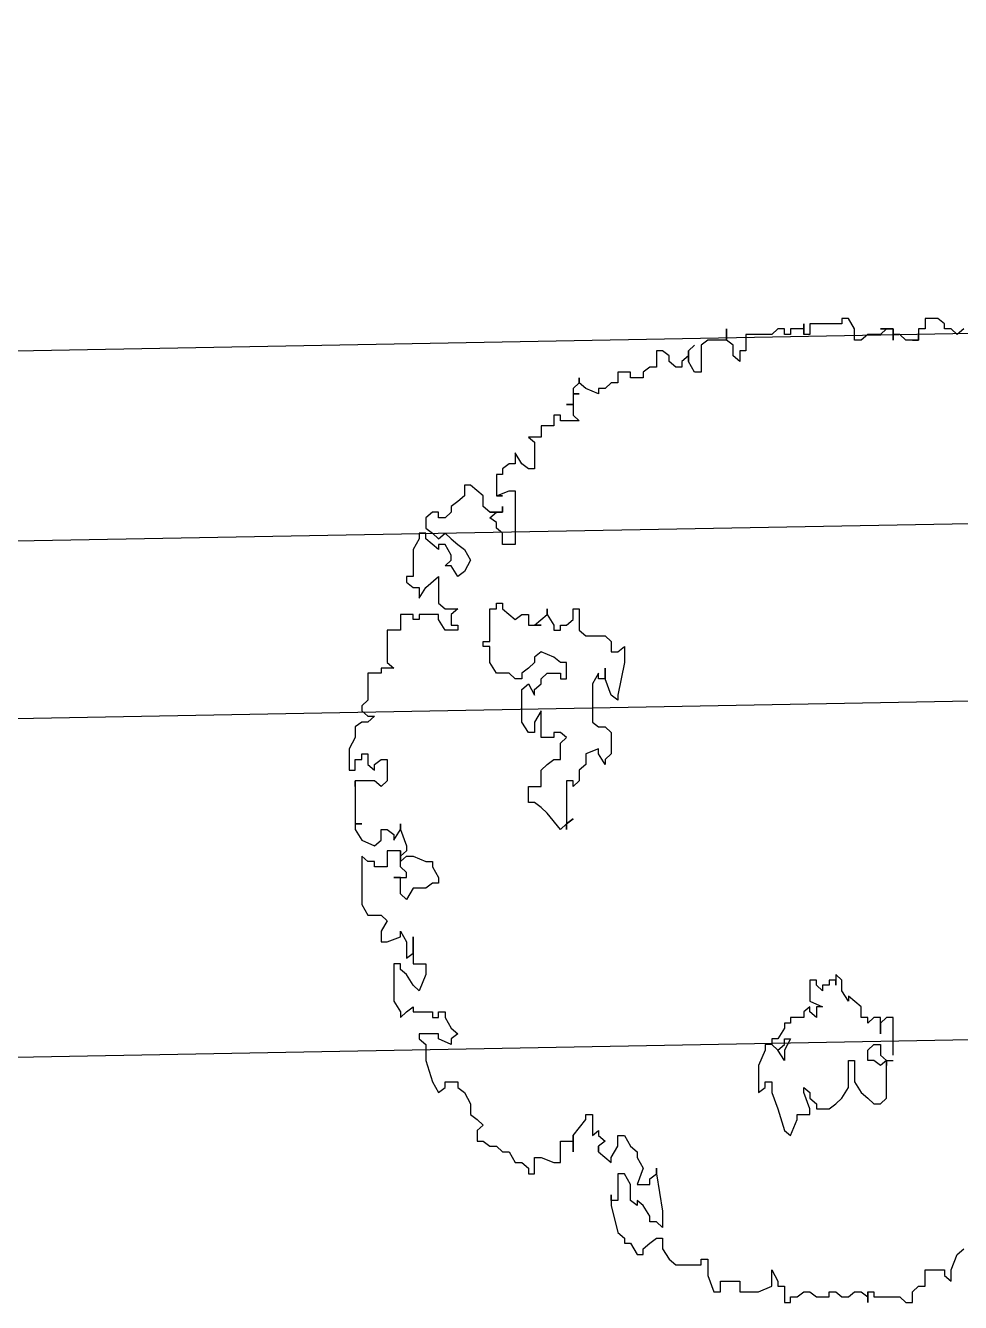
# Model space of a CAD drawing. Extents: x -30 to 1202, y 231 to 898.
# Drawn here: x 326.842 to 329.741, y 440.728 to 444.688 of the extents above; entities that cross this region are included whole.
import ezdxf

# ---------------------------------------------------------------- set-up
doc = ezdxf.new("R2010")
doc.units = 0
doc.header["$LTSCALE"] = 0.04
doc.layers.get('0').update_dxf_attribs({"linetype": 'CONTINUOUS'})
doc.layers.add('CONTORXXNP----00', color=255, linetype='CONTINUOUS')
doc.layers.add('PISO', color=1, linetype='CONTINUOUS')
doc.styles.get("Standard").update_dxf_attribs({"font": 'romans.shx'})

# ---------------------------------------------------------------- blocks, each defined once
blk = doc.blocks.new('ARB3')
at = {"color": 0}
for p, q in [((-0.487, 0.1145), (-0.4812, 0.1076)), ((-0.4812, 0.1076), (-0.487, 0.1015)), ((0.4696, 0.1076), (0.4638, 0.1145)), ((0.4857, 0.1015), (0.4696, 0.1076)), ((-0.487, 0.0945), (-0.4922, 0.0945)), ((-0.487, 0.1015), (-0.487, 0.0945)), ((0.4973, 0.1015), (0.4857, 0.1015)), ((0.4857, 0.0745), (0.4857, 0.0945)), ((0.4857, 0.0945), (0.4915, 0.0945)), ((0.4915, 0.0945), (0.4973, 0.1015)), ((-0.498, 0.0745), (-0.487, 0.0745)), ((-0.487, 0.0745), (-0.487, 0.0676)), ((-0.487, 0.0676), (-0.4754, 0.0676)), ((-0.4754, 0.0676), (-0.4812, 0.0676)), ((-0.4812, 0.0676), (-0.4754, 0.0676)), ((-0.4754, 0.0676), (-0.4754, 0.0615)), ((-0.4754, 0.0615), (-0.4754, 0.0676)), ((-0.4754, 0.0676), (-0.4754, 0.0546)), ((0.5025, 0.0745), (0.4857, 0.0745)), ((0.5025, 0.0676), (0.5025, 0.0745)), ((0.5083, 0.0615), (0.5025, 0.0676)), ((-0.4754, 0.0546), (-0.4812, 0.0484)), ((0.5193, 0.0615), (0.5083, 0.0615)), ((0.5135, 0.0484), (0.5193, 0.0546)), ((0.5193, 0.0546), (0.5193, 0.0615)), ((-0.4754, 0.0415), (-0.487, 0.0415)), ((-0.487, 0.0415), (-0.487, 0.0284)), ((-0.4812, 0.0484), (-0.4812, 0.0415)), ((-0.4812, 0.0415), (-0.4754, 0.0415)), ((0.2635, 0.0415), (0.2248, 0.0415)), ((0.2248, 0.0415), (0.2248, 0.0346)), ((0.2693, 0.0346), (0.2693, 0.0415)), ((0.5135, 0.0215), (0.5135, 0.0484)), ((-0.487, 0.0284), (-0.487, 0.0346)), ((-0.487, 0.0346), (-0.4812, 0.0284)), ((-0.4812, 0.0284), (-0.4812, 0.0153)), ((0.2248, 0.0346), (0.2306, 0.0284)), ((0.2416, 0.0284), (0.2248, 0.0284)), ((0.2248, 0.0284), (0.2248, 0.0215)), ((0.2306, 0.0284), (0.2416, 0.0284)), ((0.2525, 0.0215), (0.2525, 0.0284)), ((0.2525, 0.0284), (0.2635, 0.0284)), ((0.2635, 0.0284), (0.2693, 0.0346)), ((0.3081, 0.0346), (0.2693, 0.0346)), ((0.2693, 0.0346), (0.2745, 0.0284)), ((0.2693, 0.0346), (0.2745, 0.0346)), ((0.2745, 0.0346), (0.2693, 0.0346)), ((0.2745, 0.0284), (0.2693, 0.0215)), ((0.3139, 0.0284), (0.3081, 0.0346)), ((0.3139, 0.0215), (0.3139, 0.0284)), ((-0.4812, 0.0153), (-0.4754, 0.0084)), ((0.2248, 0.0215), (0.2306, 0.0153)), ((0.2306, 0.0153), (0.2248, 0.0153)), ((0.2248, 0.0153), (0.2248, 0.0084)), ((0.2584, 0.0153), (0.2525, 0.0215)), ((0.2693, 0.0153), (0.2584, 0.0153)), ((0.2693, 0.0215), (0.2693, 0.0153)), ((0.3023, 0.0084), (0.3081, 0.0153)), ((0.3081, 0.0153), (0.3139, 0.0215)), ((0.5083, 0.0153), (0.5083, 0.0215)), ((0.5083, 0.0215), (0.5135, 0.0215)), ((0.5083, 0.0084), (0.5135, 0.0153)), ((0.5193, 0.0153), (0.5083, 0.0153)), ((0.5135, 0.0153), (0.5193, 0.0153)), ((-0.487, 0.0015), (-0.498, -0.0047)), ((-0.4754, 0.0015), (-0.487, 0.0015)), ((-0.4754, 0.0084), (-0.4754, 0.0015)), ((0.2138, 0.0084), (0.2028, -0.0047)), ((0.2248, 0.0084), (0.2138, 0.0084)), ((0.2693, -0.0047), (0.2693, 0.0015)), ((0.2693, 0.0015), (0.2913, 0.0015)), ((0.2913, 0.0015), (0.3023, 0.0084)), ((0.5083, 0.0015), (0.5083, 0.0084)), ((0.5135, -0.0047), (0.5083, 0.0015)), ((0.186, -0.0116), (0.1802, -0.0177)), ((0.197, -0.0116), (0.186, -0.0116)), ((0.208, -0.0047), (0.197, -0.0116)), ((0.2028, -0.0047), (0.208, -0.0047)), ((0.2971, -0.0047), (0.2693, -0.0047)), ((0.3081, -0.0116), (0.2971, -0.0047)), ((0.3139, -0.0177), (0.3081, -0.0116)), ((0.5083, -0.0177), (0.5135, -0.0116)), ((0.5135, -0.0116), (0.5135, -0.0047)), ((0.1802, -0.0177), (0.1912, -0.0177)), ((0.1912, -0.0177), (0.186, -0.0177)), ((0.186, -0.0177), (0.186, -0.0247)), ((0.186, -0.0247), (0.1912, -0.0247)), ((0.1912, -0.0247), (0.1912, -0.0316)), ((0.3191, -0.0247), (0.3139, -0.0177)), ((0.3191, -0.0377), (0.3191, -0.0247)), ((0.5083, -0.0247), (0.5083, -0.0177)), ((0.5135, -0.0247), (0.5083, -0.0247)), ((0.5135, -0.0377), (0.5135, -0.0247)), ((0.1912, -0.0377), (0.186, -0.0377)), ((0.186, -0.0377), (0.186, -0.0446)), ((0.1912, -0.0316), (0.197, -0.0316)), ((0.197, -0.0316), (0.1912, -0.0377)), ((0.208, -0.0446), (0.2138, -0.0316)), ((0.2138, -0.0316), (0.2138, -0.0377)), ((0.2138, -0.0377), (0.2248, -0.0377)), ((0.2248, -0.0377), (0.219, -0.0446)), ((0.3081, -0.0446), (0.3139, -0.0377)), ((0.3139, -0.0377), (0.3191, -0.0377)), ((0.5083, -0.0446), (0.5135, -0.0377)), ((-0.4922, -0.0446), (-0.4812, -0.0446)), ((-0.4812, -0.0508), (-0.4922, -0.0508)), ((-0.4922, -0.0508), (-0.487, -0.0508)), ((-0.487, -0.0508), (-0.487, -0.0646)), ((-0.4812, -0.0446), (-0.4812, -0.0508)), ((0.186, -0.0446), (0.208, -0.0446)), ((0.219, -0.0446), (0.2138, -0.0446)), ((0.2138, -0.0446), (0.219, -0.0508)), ((0.219, -0.0508), (0.2248, -0.0508)), ((0.2248, -0.0508), (0.2248, -0.0646)), ((0.2971, -0.0508), (0.3023, -0.0446)), ((0.3023, -0.0508), (0.2971, -0.0508)), ((0.3191, -0.0446), (0.3023, -0.0508)), ((0.3023, -0.0446), (0.3081, -0.0446)), ((0.3249, -0.0446), (0.3191, -0.0446)), ((0.3249, -0.0577), (0.3249, -0.0446)), ((0.5083, -0.0508), (0.5083, -0.0446)), ((0.5135, -0.0577), (0.5083, -0.0508)), ((-0.487, -0.0646), (-0.4812, -0.0646)), ((-0.4812, -0.0646), (-0.4812, -0.0708)), ((0.2248, -0.0646), (0.2306, -0.0646)), ((0.2306, -0.0646), (0.2306, -0.0708)), ((0.2467, -0.0708), (0.2467, -0.0646)), ((0.2467, -0.0646), (0.2584, -0.0708)), ((0.3301, -0.0577), (0.3249, -0.0577)), ((0.3468, -0.0646), (0.3301, -0.0577)), ((0.3417, -0.0708), (0.3468, -0.0646)), ((0.5135, -0.0646), (0.5135, -0.0577)), ((0.5193, -0.0646), (0.5135, -0.0646)), ((0.5193, -0.0708), (0.5193, -0.0646)), ((-0.4812, -0.0708), (-0.487, -0.0708)), ((-0.487, -0.0708), (-0.487, -0.0777)), ((-0.487, -0.0777), (-0.4812, -0.0839)), ((0.2306, -0.0708), (0.2358, -0.0708)), ((0.2358, -0.0708), (0.2467, -0.0777)), ((0.2525, -0.0708), (0.2467, -0.0708)), ((0.2467, -0.0777), (0.2467, -0.0839)), ((0.2584, -0.0777), (0.2525, -0.0708)), ((0.2525, -0.0839), (0.2584, -0.0777)), ((0.2584, -0.0777), (0.2525, -0.0839)), ((0.2584, -0.0708), (0.2693, -0.0708)), ((0.2693, -0.0708), (0.2584, -0.0777)), ((0.3023, -0.0839), (0.3191, -0.0777)), ((0.3191, -0.0777), (0.3417, -0.0708)), ((0.4857, -0.0839), (0.4973, -0.0777)), ((0.4973, -0.0777), (0.5025, -0.0777)), ((0.5025, -0.0777), (0.5025, -0.0708)), ((0.5025, -0.0708), (0.5193, -0.0708)), ((-0.4812, -0.0839), (-0.4812, -0.1108)), ((0.2467, -0.0839), (0.2525, -0.0839)), ((0.2525, -0.0839), (0.2525, -0.0908)), ((0.2525, -0.0908), (0.2584, -0.0908)), ((0.2584, -0.0908), (0.2745, -0.0977)), ((0.2913, -0.0908), (0.2913, -0.0839)), ((0.2913, -0.0839), (0.3023, -0.0839)), ((0.2971, -0.0908), (0.2913, -0.0908)), ((0.3023, -0.0977), (0.2971, -0.0908)), ((0.5025, -0.0839), (0.4857, -0.0839)), ((0.5083, -0.0977), (0.5025, -0.0839)), ((0.2745, -0.0977), (0.3023, -0.0977)), ((0.5083, -0.1169), (0.5083, -0.0977)), ((-0.4812, -0.1108), (-0.4644, -0.1108)), ((-0.4644, -0.1108), (-0.4644, -0.1169)), ((-0.4644, -0.1169), (-0.4534, -0.1169)), ((-0.4534, -0.1169), (-0.4592, -0.1238)), ((0.4973, -0.1369), (0.4973, -0.1169)), ((0.4973, -0.1169), (0.5083, -0.1169)), ((-0.4754, -0.1308), (-0.487, -0.1308)), ((-0.487, -0.1308), (-0.4754, -0.1308)), ((-0.4702, -0.1238), (-0.4754, -0.1308)), ((-0.4754, -0.1308), (-0.4754, -0.15)), ((-0.4592, -0.1238), (-0.4702, -0.1238)), ((0.4915, -0.15), (0.5083, -0.1438)), ((0.5083, -0.1369), (0.4973, -0.1369)), ((0.5083, -0.1438), (0.5083, -0.1369)), ((-0.4754, -0.15), (-0.4702, -0.1569)), ((-0.4702, -0.1569), (-0.4424, -0.1569)), ((-0.4424, -0.1569), (-0.4424, -0.1638)), ((0.4747, -0.1569), (0.4747, -0.15)), ((0.4747, -0.15), (0.4915, -0.15)), ((0.4805, -0.1569), (0.4747, -0.1569)), ((0.4805, -0.1831), (0.4805, -0.1569)), ((-0.4644, -0.17), (-0.4702, -0.1638)), ((-0.4702, -0.1638), (-0.4644, -0.17)), ((-0.4534, -0.17), (-0.4644, -0.17)), ((-0.4644, -0.17), (-0.4592, -0.17)), ((-0.4592, -0.17), (-0.4534, -0.1769)), ((-0.4424, -0.1638), (-0.4534, -0.17)), ((-0.4534, -0.1769), (-0.4476, -0.1769)), ((-0.4476, -0.1831), (-0.4534, -0.19)), ((-0.4476, -0.1769), (-0.4476, -0.1831)), ((0.4747, -0.19), (0.4805, -0.1831)), ((-0.4592, -0.19), (-0.4644, -0.1969)), ((-0.4644, -0.1969), (-0.4644, -0.2031)), ((-0.4534, -0.19), (-0.4592, -0.19)), ((0.3862, -0.2031), (0.425, -0.1969)), ((0.425, -0.1969), (0.4418, -0.1969)), ((0.4418, -0.1969), (0.436, -0.2031)), ((0.4528, -0.2031), (0.4528, -0.1969)), ((0.4528, -0.1969), (0.4638, -0.1969)), ((0.4638, -0.1969), (0.4747, -0.19)), ((-0.4644, -0.2031), (-0.4476, -0.2031)), ((-0.4476, -0.2031), (-0.4476, -0.21)), ((-0.4476, -0.21), (-0.4424, -0.2169)), ((0.3862, -0.2031), (0.3804, -0.2031)), ((0.3804, -0.2031), (0.3862, -0.2031)), ((0.3914, -0.21), (0.3862, -0.2031)), ((0.3972, -0.21), (0.3914, -0.21)), ((0.3972, -0.223), (0.3972, -0.21)), ((0.4302, -0.21), (0.4192, -0.2169)), ((0.436, -0.21), (0.4302, -0.21)), ((0.436, -0.2031), (0.436, -0.21)), ((0.4579, -0.21), (0.4528, -0.2031)), ((0.4638, -0.2169), (0.4579, -0.21)), ((-0.4424, -0.2169), (-0.4366, -0.2169)), ((-0.4366, -0.2169), (-0.4366, -0.23)), ((0.3578, -0.23), (0.3636, -0.223)), ((0.3636, -0.223), (0.3695, -0.223)), ((0.3695, -0.223), (0.3804, -0.2169)), ((0.3804, -0.2169), (0.3972, -0.223)), ((0.4192, -0.2169), (0.414, -0.223)), ((0.414, -0.223), (0.4192, -0.223)), ((0.4192, -0.223), (0.414, -0.23)), ((0.4579, -0.23), (0.4696, -0.223)), ((0.4696, -0.2169), (0.4638, -0.2169)), ((0.4696, -0.223), (0.4696, -0.2169)), ((-0.4366, -0.23), (-0.4424, -0.23)), ((-0.4424, -0.23), (-0.4424, -0.243)), ((-0.1531, -0.243), (-0.1589, -0.2361)), ((-0.1589, -0.2361), (-0.1421, -0.2361)), ((-0.1421, -0.2361), (-0.1085, -0.243)), ((0.3468, -0.2361), (0.3578, -0.23)), ((0.3468, -0.243), (0.3468, -0.2361)), ((0.3972, -0.23), (0.3862, -0.2361)), ((0.3862, -0.2361), (0.3862, -0.243)), ((0.414, -0.23), (0.3972, -0.23)), ((0.447, -0.243), (0.4528, -0.2361)), ((0.4528, -0.2361), (0.4579, -0.2361)), ((0.4579, -0.2361), (0.4579, -0.23)), ((-0.4424, -0.243), (-0.4315, -0.243)), ((-0.4315, -0.243), (-0.4315, -0.25)), ((-0.4315, -0.25), (-0.4256, -0.2561)), ((-0.1699, -0.2561), (-0.1641, -0.25)), ((-0.1641, -0.25), (-0.1531, -0.25)), ((-0.1531, -0.25), (-0.1531, -0.243)), ((-0.1085, -0.25), (-0.1253, -0.2561)), ((-0.1085, -0.243), (-0.1033, -0.243)), ((-0.1033, -0.243), (-0.1085, -0.25)), ((-0.0756, -0.2561), (-0.0698, -0.25)), ((-0.0698, -0.25), (-0.0478, -0.25)), ((-0.0478, -0.25), (-0.042, -0.2561)), ((0.3578, -0.243), (0.3468, -0.243)), ((0.3695, -0.25), (0.3578, -0.243)), ((0.3636, -0.263), (0.3746, -0.25)), ((0.3746, -0.25), (0.3695, -0.25)), ((0.3862, -0.243), (0.414, -0.243)), ((0.414, -0.25), (0.4082, -0.25)), ((0.4082, -0.25), (0.4192, -0.25)), ((0.414, -0.243), (0.414, -0.25)), ((0.4192, -0.25), (0.447, -0.243)), ((-0.4256, -0.2561), (-0.4256, -0.263)), ((-0.4256, -0.263), (-0.4198, -0.263)), ((-0.4198, -0.263), (-0.4256, -0.2761)), ((-0.1699, -0.2761), (-0.1699, -0.2561)), ((-0.1253, -0.2561), (-0.1363, -0.2561)), ((-0.1363, -0.2561), (-0.1253, -0.2561)), ((-0.1253, -0.263), (-0.1311, -0.263)), ((-0.1311, -0.263), (-0.1201, -0.2692)), ((-0.1253, -0.2561), (-0.1253, -0.263)), ((-0.0807, -0.2692), (-0.0756, -0.263)), ((-0.0756, -0.263), (-0.0756, -0.2561)), ((-0.0478, -0.263), (-0.053, -0.263)), ((-0.053, -0.263), (-0.0478, -0.2761)), ((-0.0368, -0.2561), (-0.0478, -0.263)), ((-0.042, -0.2561), (-0.0368, -0.2561)), ((0.3468, -0.2692), (0.3417, -0.263)), ((0.3417, -0.263), (0.3468, -0.263)), ((0.3468, -0.263), (0.3527, -0.2561)), ((0.3527, -0.2561), (0.3578, -0.263)), ((0.3578, -0.263), (0.3636, -0.263)), ((0.3636, -0.263), (0.3578, -0.263)), ((0.3578, -0.263), (0.3636, -0.263)), ((-0.4256, -0.2761), (-0.4315, -0.283)), ((-0.1757, -0.283), (-0.1699, -0.2761)), ((-0.1201, -0.2692), (-0.0807, -0.2692)), ((-0.0478, -0.2761), (-0.0368, -0.2761)), ((-0.0368, -0.2761), (-0.031, -0.283)), ((0.3249, -0.2761), (0.3249, -0.2692)), ((0.3249, -0.2692), (0.3468, -0.2692)), ((0.3301, -0.2761), (0.3249, -0.2761)), ((0.3468, -0.2892), (0.3301, -0.2761)), ((-0.4315, -0.283), (-0.4366, -0.283)), ((-0.4366, -0.283), (-0.4315, -0.283)), ((-0.4315, -0.283), (-0.4256, -0.2892)), ((-0.4256, -0.2892), (-0.4198, -0.2892)), ((-0.4198, -0.2892), (-0.4198, -0.283)), ((-0.4198, -0.283), (-0.4198, -0.2892)), ((-0.4198, -0.2892), (-0.4089, -0.2892)), ((-0.4089, -0.2892), (-0.4089, -0.2961)), ((-0.4089, -0.2961), (-0.4089, -0.2892)), ((-0.4089, -0.2892), (-0.3979, -0.2892)), ((-0.3979, -0.2892), (-0.3921, -0.283)), ((-0.3921, -0.283), (-0.3921, -0.3022)), ((-0.1976, -0.2892), (-0.1976, -0.283)), ((-0.1976, -0.283), (-0.1757, -0.283)), ((-0.1867, -0.2892), (-0.1976, -0.2892)), ((-0.1809, -0.2961), (-0.1867, -0.2892)), ((-0.031, -0.283), (-0.02, -0.283)), ((-0.02, -0.283), (-0.0142, -0.2892)), ((-0.0142, -0.2892), (-0.02, -0.2892)), ((-0.02, -0.2892), (-0.02, -0.2961)), ((0.0245, -0.2961), (0.0194, -0.2892)), ((0.0194, -0.2892), (0.0245, -0.2961)), ((0.3636, -0.2892), (0.3468, -0.2892)), ((0.3527, -0.3022), (0.3527, -0.2892)), ((0.3527, -0.2892), (0.3636, -0.2892)), ((-0.3921, -0.3022), (-0.3979, -0.3022)), ((-0.3979, -0.3022), (-0.3979, -0.3092)), ((-0.1809, -0.3022), (-0.1809, -0.2961)), ((-0.1757, -0.3022), (-0.1809, -0.3022)), ((-0.1757, -0.3092), (-0.1757, -0.3022)), ((-0.1421, -0.3022), (-0.1479, -0.3092)), ((-0.1253, -0.2961), (-0.1421, -0.2961)), ((-0.1421, -0.2961), (-0.1421, -0.3022)), ((-0.1311, -0.3161), (-0.1311, -0.3022)), ((-0.1311, -0.3022), (-0.1253, -0.3022)), ((-0.1253, -0.3022), (-0.1253, -0.2961)), ((-0.0646, -0.2961), (-0.0698, -0.3022)), ((-0.0698, -0.3022), (-0.0698, -0.3092)), ((-0.0588, -0.3022), (-0.0646, -0.2961)), ((-0.042, -0.3022), (-0.0588, -0.3022)), ((-0.042, -0.3092), (-0.042, -0.3022)), ((-0.02, -0.2961), (0.0304, -0.2961)), ((0.0304, -0.3022), (0.0136, -0.3161)), ((0.0304, -0.2961), (0.0245, -0.2961)), ((0.0245, -0.2961), (0.0304, -0.3022)), ((0.3746, -0.3022), (0.3527, -0.3022)), ((0.3746, -0.3092), (0.3746, -0.3022)), ((-0.3979, -0.3092), (-0.3869, -0.3092)), ((-0.3869, -0.3092), (-0.3869, -0.3222)), ((-0.1918, -0.3161), (-0.1976, -0.3161)), ((-0.1976, -0.3161), (-0.1918, -0.3161)), ((-0.1918, -0.3161), (-0.1809, -0.3092)), ((-0.1809, -0.3292), (-0.1918, -0.3161)), ((-0.1809, -0.3092), (-0.1757, -0.3092)), ((-0.1479, -0.3092), (-0.1531, -0.3222)), ((-0.1253, -0.3222), (-0.1311, -0.3161)), ((-0.0698, -0.3092), (-0.0646, -0.3092)), ((-0.0646, -0.3092), (-0.0646, -0.3222)), ((-0.0368, -0.3161), (-0.042, -0.3092)), ((-0.031, -0.3222), (-0.0368, -0.3161)), ((0.0136, -0.3161), (0.0078, -0.3222)), ((0.3695, -0.3222), (0.3746, -0.3092)), ((-0.3869, -0.3222), (-0.3753, -0.3222)), ((-0.3753, -0.3222), (-0.3753, -0.3353)), ((-0.3753, -0.3353), (-0.3701, -0.3292)), ((-0.3701, -0.3292), (-0.3423, -0.3292)), ((-0.3423, -0.3292), (-0.3423, -0.3353)), ((-0.1809, -0.3353), (-0.1809, -0.3222)), ((-0.1809, -0.3222), (-0.1809, -0.3292)), ((-0.1809, -0.3292), (-0.1809, -0.3222)), ((-0.1809, -0.3222), (-0.1809, -0.3292)), ((-0.1531, -0.3222), (-0.1479, -0.3292)), ((-0.1479, -0.3292), (-0.1421, -0.3292)), ((-0.1421, -0.3292), (-0.1363, -0.3353)), ((-0.1201, -0.3222), (-0.1253, -0.3222)), ((-0.1143, -0.3292), (-0.1201, -0.3222)), ((-0.1201, -0.3353), (-0.1085, -0.3292)), ((-0.1085, -0.3292), (-0.1143, -0.3292)), ((-0.0646, -0.3222), (-0.0924, -0.3222)), ((-0.0924, -0.3222), (-0.0807, -0.3292)), ((-0.0807, -0.3292), (-0.0698, -0.3292)), ((-0.0698, -0.3292), (-0.0698, -0.3353)), ((-0.0142, -0.3222), (-0.031, -0.3222)), ((-0.0142, -0.3353), (-0.0142, -0.3222)), ((0.0078, -0.3222), (0.0026, -0.3292)), ((0.0026, -0.3292), (0.0026, -0.3353)), ((0.3695, -0.3292), (0.3695, -0.3222)), ((0.3862, -0.3292), (0.3695, -0.3292)), ((0.3862, -0.3353), (0.3862, -0.3292)), ((-0.3475, -0.3422), (-0.3591, -0.3492)), ((-0.3423, -0.3353), (-0.3475, -0.3422)), ((-0.1918, -0.3422), (-0.1918, -0.3353)), ((-0.1918, -0.3353), (-0.1809, -0.3353)), ((-0.1867, -0.3492), (-0.1918, -0.3422)), ((-0.1363, -0.3353), (-0.1311, -0.3422)), ((-0.1311, -0.3422), (-0.1253, -0.3422)), ((-0.1253, -0.3422), (-0.1253, -0.3492)), ((-0.1143, -0.3422), (-0.1201, -0.3353)), ((-0.0807, -0.3422), (-0.1143, -0.3422)), ((-0.0698, -0.3353), (-0.0807, -0.3422)), ((0.0026, -0.3353), (-0.0142, -0.3353)), ((0.3746, -0.3422), (0.3804, -0.3353)), ((0.3746, -0.3492), (0.3746, -0.3422)), ((0.3804, -0.3353), (0.3862, -0.3353)), ((-0.3591, -0.3492), (-0.3475, -0.3492)), ((-0.3475, -0.3492), (-0.3475, -0.3553)), ((-0.3475, -0.3553), (-0.3423, -0.3622)), ((-0.3197, -0.3553), (-0.3197, -0.3492)), ((-0.3197, -0.3492), (-0.2642, -0.3492)), ((-0.3146, -0.3684), (-0.3197, -0.3553)), ((-0.2642, -0.3492), (-0.2642, -0.3622)), ((-0.1976, -0.3622), (-0.1867, -0.3492)), ((-0.1253, -0.3492), (-0.1311, -0.3553)), ((-0.1311, -0.3553), (-0.1311, -0.3684)), ((0.3636, -0.3553), (0.3746, -0.3492)), ((0.3636, -0.3622), (0.3636, -0.3553)), ((-0.3423, -0.3622), (-0.3365, -0.3622)), ((-0.3365, -0.3622), (-0.3365, -0.3684)), ((-0.3365, -0.3684), (-0.3146, -0.3684)), ((-0.3146, -0.3684), (-0.3146, -0.3622)), ((-0.3146, -0.3622), (-0.3146, -0.3684)), ((-0.2978, -0.3622), (-0.3036, -0.3622)), ((-0.3036, -0.3622), (-0.2978, -0.3622)), ((-0.2978, -0.3684), (-0.2978, -0.3622)), ((-0.2978, -0.3622), (-0.2978, -0.3753)), ((-0.2919, -0.3753), (-0.2978, -0.3684)), ((-0.2868, -0.3684), (-0.2919, -0.3753)), ((-0.281, -0.3684), (-0.2868, -0.3684)), ((-0.2758, -0.3622), (-0.281, -0.3684)), ((-0.2642, -0.3622), (-0.2758, -0.3622)), ((-0.2035, -0.3684), (-0.2035, -0.3622)), ((-0.2035, -0.3622), (-0.1976, -0.3622)), ((-0.1976, -0.3684), (-0.2035, -0.3684)), ((-0.1976, -0.3753), (-0.1976, -0.3684)), ((-0.1311, -0.3684), (-0.1421, -0.3753)), ((0.3578, -0.3684), (0.3636, -0.3622)), ((0.3578, -0.3753), (0.3578, -0.3684)), ((-0.3146, -0.3822), (-0.3255, -0.3953)), ((-0.3036, -0.3822), (-0.3146, -0.3822)), ((-0.2978, -0.3753), (-0.3036, -0.3822)), ((-0.1641, -0.3753), (-0.1976, -0.3753)), ((-0.1641, -0.3822), (-0.1641, -0.3753)), ((-0.1589, -0.3822), (-0.1641, -0.3822)), ((-0.1421, -0.3753), (-0.1589, -0.3753)), ((-0.1589, -0.3753), (-0.1589, -0.3822)), ((0.3301, -0.3884), (0.3359, -0.3822)), ((0.3359, -0.3822), (0.3417, -0.3884)), ((0.3527, -0.3822), (0.3578, -0.3753)), ((0.3527, -0.3884), (0.3527, -0.3822)), ((-0.3255, -0.3953), (-0.3255, -0.4014)), ((-0.259, -0.4014), (-0.248, -0.3953)), ((-0.248, -0.3953), (-0.2364, -0.4014)), ((0.3023, -0.4014), (0.3139, -0.3953)), ((0.3139, -0.3953), (0.3249, -0.3953)), ((0.3249, -0.3953), (0.3301, -0.3884)), ((0.3417, -0.3884), (0.3527, -0.3884)), ((-0.3255, -0.4014), (-0.3146, -0.4014)), ((-0.3146, -0.4014), (-0.3087, -0.4084)), ((-0.3087, -0.4084), (-0.3036, -0.4153)), ((-0.27, -0.4153), (-0.2642, -0.4084)), ((-0.2642, -0.4084), (-0.259, -0.4014)), ((-0.2312, -0.4084), (-0.2422, -0.4153)), ((-0.2364, -0.4014), (-0.2312, -0.4084)), ((-0.1976, -0.4214), (-0.1976, -0.4084)), ((-0.1976, -0.4084), (-0.1918, -0.4153)), ((-0.1809, -0.4153), (-0.1809, -0.4084)), ((-0.1809, -0.4084), (-0.1757, -0.4084)), ((-0.1757, -0.4084), (-0.1757, -0.4214)), ((0.2358, -0.4153), (0.2416, -0.4084)), ((0.2416, -0.4084), (0.2467, -0.4153)), ((0.2913, -0.4214), (0.2913, -0.4084)), ((0.2913, -0.4084), (0.2971, -0.4084)), ((0.2971, -0.4084), (0.3023, -0.4014)), ((-0.3036, -0.4153), (-0.2978, -0.4153)), ((-0.2978, -0.4153), (-0.2919, -0.4214)), ((-0.2919, -0.4214), (-0.2919, -0.4284)), ((-0.2758, -0.4214), (-0.27, -0.4153)), ((-0.27, -0.4284), (-0.2758, -0.4214)), ((-0.2532, -0.4153), (-0.2642, -0.4214)), ((-0.2642, -0.4214), (-0.2642, -0.4284)), ((-0.248, -0.4153), (-0.2532, -0.4153)), ((-0.2422, -0.4214), (-0.248, -0.4153)), ((-0.2422, -0.4153), (-0.2422, -0.4214)), ((-0.2035, -0.4284), (-0.1976, -0.4214)), ((-0.1918, -0.4153), (-0.1809, -0.4153)), ((-0.1757, -0.4214), (-0.1867, -0.4284)), ((0.219, -0.4284), (0.219, -0.4214)), ((0.219, -0.4214), (0.2248, -0.4214)), ((0.2248, -0.4214), (0.2358, -0.4153)), ((0.2467, -0.4153), (0.2525, -0.4153)), ((0.2525, -0.4153), (0.2467, -0.4284)), ((0.2971, -0.4214), (0.2913, -0.4214)), ((0.3023, -0.4284), (0.2971, -0.4214)), ((-0.2919, -0.4284), (-0.2978, -0.4284)), ((-0.2978, -0.4284), (-0.2978, -0.4345)), ((-0.2978, -0.4345), (-0.2919, -0.4414)), ((-0.281, -0.4414), (-0.2758, -0.4345)), ((-0.2758, -0.4345), (-0.27, -0.4284)), ((-0.259, -0.4284), (-0.27, -0.4414)), ((-0.2642, -0.4284), (-0.259, -0.4284)), ((-0.2196, -0.4414), (-0.2312, -0.4284)), ((-0.2312, -0.4284), (-0.2035, -0.4284)), ((-0.1867, -0.4284), (-0.1918, -0.4284)), ((-0.1918, -0.4284), (-0.1918, -0.4484)), ((0.0633, -0.4414), (0.0633, -0.4345)), ((0.0633, -0.4345), (0.0691, -0.4345)), ((0.0691, -0.4345), (0.0801, -0.4284)), ((0.0801, -0.4284), (0.0859, -0.4284)), ((0.0859, -0.4284), (0.0859, -0.4345)), ((0.0859, -0.4345), (0.0911, -0.4414)), ((0.2248, -0.4284), (0.219, -0.4284)), ((0.219, -0.4545), (0.219, -0.4345)), ((0.219, -0.4345), (0.2248, -0.4345)), ((0.2248, -0.4345), (0.2248, -0.4284)), ((0.2467, -0.4284), (0.2416, -0.4284)), ((0.2416, -0.4284), (0.2416, -0.4484)), ((0.2693, -0.4414), (0.2913, -0.4345)), ((0.2913, -0.4345), (0.3023, -0.4284)), ((-0.2919, -0.4414), (-0.281, -0.4414)), ((-0.27, -0.4414), (-0.2758, -0.4414)), ((-0.2758, -0.4414), (-0.2758, -0.4484)), ((-0.2758, -0.4484), (-0.27, -0.4484)), ((-0.27, -0.4484), (-0.259, -0.4545)), ((-0.2086, -0.4484), (-0.2196, -0.4414)), ((-0.2196, -0.4545), (-0.2196, -0.4484)), ((-0.2196, -0.4484), (-0.2086, -0.4484)), ((-0.1918, -0.4484), (-0.1867, -0.4484)), ((-0.1867, -0.4484), (-0.1867, -0.4545)), ((0.0581, -0.4545), (0.0633, -0.4414)), ((0.0911, -0.4414), (0.0911, -0.4545)), ((0.1692, -0.4545), (0.1692, -0.4414)), ((0.1692, -0.4414), (0.1802, -0.4414)), ((0.1802, -0.4414), (0.197, -0.4484)), ((0.197, -0.4484), (0.1912, -0.4545)), ((0.2416, -0.4484), (0.2467, -0.4484)), ((0.2467, -0.4484), (0.2525, -0.4414)), ((0.2525, -0.4414), (0.2693, -0.4414)), ((-0.259, -0.4545), (-0.2312, -0.4545)), ((-0.2312, -0.4545), (-0.2312, -0.4614)), ((-0.2312, -0.4614), (-0.2254, -0.4614)), ((-0.2254, -0.4614), (-0.2196, -0.4545)), ((-0.1867, -0.4545), (-0.1918, -0.4545)), ((-0.1918, -0.4545), (-0.1918, -0.4676)), ((0.0304, -0.4676), (0.0472, -0.4614)), ((0.0472, -0.4614), (0.0523, -0.4614)), ((0.0523, -0.4614), (0.0581, -0.4676)), ((0.0581, -0.4614), (0.0581, -0.4545)), ((0.0633, -0.4676), (0.0581, -0.4614)), ((0.0749, -0.4614), (0.0691, -0.4676)), ((0.0801, -0.4614), (0.0749, -0.4614)), ((0.0801, -0.4745), (0.0801, -0.4614)), ((0.0911, -0.4545), (0.1027, -0.4614)), ((0.1027, -0.4614), (0.0969, -0.4676)), ((0.1356, -0.4676), (0.1466, -0.4614)), ((0.1582, -0.4545), (0.1415, -0.4545)), ((0.1415, -0.4545), (0.1692, -0.4545)), ((0.1466, -0.4614), (0.1634, -0.4614)), ((0.1634, -0.4614), (0.1582, -0.4545)), ((0.1802, -0.4614), (0.175, -0.4676)), ((0.1912, -0.4545), (0.1802, -0.4614)), ((0.219, -0.4614), (0.2138, -0.4545)), ((0.2138, -0.4545), (0.219, -0.4545)), ((0.2248, -0.4676), (0.219, -0.4614)), ((-0.1918, -0.4676), (-0.1757, -0.4676)), ((-0.1757, -0.4676), (-0.1757, -0.4814)), ((-0.1421, -0.4814), (-0.1363, -0.4745)), ((-0.1363, -0.4745), (-0.1363, -0.4876)), ((0.0304, -0.4676), (0.0245, -0.4676)), ((0.0245, -0.4676), (0.0304, -0.4676)), ((0.0413, -0.4745), (0.0304, -0.4676)), ((0.0304, -0.4814), (0.0355, -0.4745)), ((0.0355, -0.4745), (0.0413, -0.4745)), ((0.0691, -0.4676), (0.0523, -0.4676)), ((0.0523, -0.4676), (0.0523, -0.4814)), ((0.0581, -0.4676), (0.0633, -0.4676)), ((0.0969, -0.4676), (0.0801, -0.4676)), ((0.0801, -0.4676), (0.0801, -0.4745)), ((0.1415, -0.4676), (0.1356, -0.4676)), ((0.1466, -0.4814), (0.1415, -0.4676)), ((0.175, -0.4676), (0.1692, -0.4676)), ((0.1692, -0.4676), (0.1692, -0.4745)), ((0.1692, -0.4745), (0.208, -0.4745)), ((0.208, -0.4745), (0.219, -0.4676)), ((0.219, -0.4676), (0.2248, -0.4676)), ((-0.1757, -0.4814), (-0.1421, -0.4814)), ((-0.1363, -0.4876), (-0.1311, -0.4876)), ((-0.1311, -0.4876), (-0.1311, -0.5014)), ((-0.042, -0.4876), (-0.042, -0.4814)), ((-0.042, -0.4814), (-0.02, -0.4814)), ((-0.0368, -0.4945), (-0.042, -0.4876)), ((-0.02, -0.4814), (-0.0142, -0.4876)), ((-0.0142, -0.4876), (-0.02, -0.4945)), ((0.0304, -0.4876), (0.0304, -0.4814)), ((0.0413, -0.4876), (0.0304, -0.4876)), ((0.0472, -0.4945), (0.0413, -0.4876)), ((0.0523, -0.4814), (0.0691, -0.4814)), ((0.0691, -0.4814), (0.0691, -0.4945)), ((0.1188, -0.4876), (0.1247, -0.4814)), ((0.1188, -0.5014), (0.1188, -0.4876)), ((0.1247, -0.4814), (0.1356, -0.4876)), ((0.1356, -0.4876), (0.1466, -0.4876)), ((0.1466, -0.4876), (0.1466, -0.4814)), ((-0.1311, -0.5014), (-0.1033, -0.5014)), ((-0.1033, -0.5014), (-0.0975, -0.5076)), ((-0.0924, -0.5076), (-0.0866, -0.5014)), ((-0.0866, -0.5014), (-0.0866, -0.4945)), ((-0.0866, -0.4945), (-0.0807, -0.5014)), ((-0.0807, -0.5014), (-0.0807, -0.5076)), ((-0.0478, -0.5076), (-0.0478, -0.5014)), ((-0.0478, -0.5014), (-0.0368, -0.5014)), ((-0.0368, -0.5014), (-0.031, -0.4945)), ((-0.031, -0.4945), (-0.0368, -0.4945)), ((-0.02, -0.4945), (-0.02, -0.5145)), ((0.0413, -0.5076), (0.0472, -0.4945)), ((0.0633, -0.5014), (0.0581, -0.5076)), ((0.0691, -0.4945), (0.0633, -0.4945)), ((0.0633, -0.4945), (0.0633, -0.5014)), ((0.1079, -0.5076), (0.1188, -0.5014)), ((-0.0975, -0.5076), (-0.0924, -0.5076)), ((-0.0807, -0.5076), (-0.0756, -0.5145)), ((-0.0756, -0.5145), (-0.0646, -0.5145)), ((-0.0646, -0.5145), (-0.053, -0.5206)), ((-0.042, -0.5076), (-0.0478, -0.5076)), ((-0.042, -0.5145), (-0.042, -0.5076)), ((-0.031, -0.5145), (-0.042, -0.5145)), ((-0.031, -0.5206), (-0.031, -0.5145)), ((-0.02, -0.5145), (-0.0142, -0.5145)), ((-0.0142, -0.5145), (-0.02, -0.5145)), ((-0.02, -0.5145), (0.0245, -0.5145)), ((0.0245, -0.5145), (0.0245, -0.5076)), ((0.0245, -0.5076), (0.0245, -0.5145)), ((0.0245, -0.5145), (0.0304, -0.5145)), ((0.0304, -0.5145), (0.0413, -0.5076)), ((0.0581, -0.5076), (0.1079, -0.5076)), ((-0.053, -0.5206), (-0.031, -0.5206))]:
    blk.add_line(p, q, dxfattribs=at)
for p, q in [((-0.4922, 0.0945), (-0.498, 0.0876)), ((-0.498, 0.0876), (-0.498, 0.0745)), ((-0.498, -0.0047), (-0.498, -0.0116)), ((-0.498, -0.0116), (-0.4922, -0.0116)), ((-0.4922, -0.0116), (-0.4922, -0.0446))]:
    blk.add_line(p, q)
at = {"layer": 'CONTORXXNP----00'}
for p, q in [((-0.487, 0.1145), (-0.4812, 0.1076)), ((-0.4812, 0.1076), (-0.487, 0.1015)), ((0.4696, 0.1076), (0.4638, 0.1145)), ((0.4857, 0.1015), (0.4696, 0.1076)), ((-0.4922, 0.0945), (-0.498, 0.0876)), ((-0.487, 0.0945), (-0.4922, 0.0945)), ((-0.487, 0.1015), (-0.487, 0.0945)), ((0.4973, 0.1015), (0.4857, 0.1015)), ((0.4857, 0.0945), (0.4915, 0.0945)), ((0.4857, 0.0745), (0.4857, 0.0945)), ((0.4915, 0.0945), (0.4973, 0.1015)), ((-0.498, 0.0876), (-0.498, 0.0745)), ((-0.498, 0.0745), (-0.487, 0.0745)), ((-0.487, 0.0745), (-0.487, 0.0676)), ((-0.487, 0.0676), (-0.4754, 0.0676)), ((-0.4812, 0.0676), (-0.4754, 0.0676)), ((-0.4754, 0.0676), (-0.4812, 0.0676)), ((-0.4754, 0.0676), (-0.4754, 0.0546)), ((-0.4754, 0.0615), (-0.4754, 0.0676)), ((-0.4754, 0.0676), (-0.4754, 0.0615)), ((0.5025, 0.0745), (0.4857, 0.0745)), ((0.5025, 0.0676), (0.5025, 0.0745)), ((0.5083, 0.0615), (0.5025, 0.0676)), ((-0.4754, 0.0546), (-0.4812, 0.0484)), ((0.5193, 0.0615), (0.5083, 0.0615)), ((0.5135, 0.0484), (0.5193, 0.0546)), ((0.5193, 0.0546), (0.5193, 0.0615)), ((-0.487, 0.0415), (-0.4812, 0.0415)), ((-0.487, 0.0346), (-0.487, 0.0415)), ((-0.4812, 0.0484), (-0.4812, 0.0415)), ((0.5135, 0.0215), (0.5135, 0.0484)), ((-0.487, 0.0346), (-0.4812, 0.0284)), ((-0.4812, 0.0284), (-0.4812, 0.0153)), ((-0.4812, 0.0153), (-0.4754, 0.0084)), ((0.5083, 0.0215), (0.5135, 0.0215)), ((0.5083, 0.0153), (0.5083, 0.0215)), ((0.5083, 0.0153), (0.5135, 0.0153)), ((0.5083, 0.0084), (0.5135, 0.0153)), ((-0.487, 0.0015), (-0.498, -0.0047)), ((-0.4754, 0.0015), (-0.487, 0.0015)), ((-0.4754, 0.0084), (-0.4754, 0.0015)), ((0.5083, 0.0015), (0.5083, 0.0084)), ((0.5135, -0.0047), (0.5083, 0.0015)), ((-0.498, -0.0047), (-0.498, -0.0116)), ((-0.498, -0.0116), (-0.4922, -0.0116)), ((-0.4922, -0.0116), (-0.4922, -0.0446)), ((0.5083, -0.0177), (0.5135, -0.0116)), ((0.5135, -0.0116), (0.5135, -0.0047)), ((0.5083, -0.0247), (0.5083, -0.0177)), ((0.5135, -0.0247), (0.5083, -0.0247)), ((0.5135, -0.0377), (0.5135, -0.0247)), ((0.5083, -0.0446), (0.5135, -0.0377)), ((-0.4922, -0.0446), (-0.4812, -0.0446)), ((-0.487, -0.0508), (-0.4812, -0.0508)), ((-0.487, -0.0508), (-0.487, -0.0646)), ((-0.4812, -0.0446), (-0.4812, -0.0508)), ((0.5083, -0.0508), (0.5083, -0.0446)), ((0.5135, -0.0577), (0.5083, -0.0508)), ((-0.487, -0.0646), (-0.4812, -0.0646)), ((-0.4812, -0.0646), (-0.4812, -0.0708)), ((0.5135, -0.0646), (0.5135, -0.0577)), ((0.5193, -0.0646), (0.5135, -0.0646)), ((0.5193, -0.0708), (0.5193, -0.0646)), ((-0.487, -0.0708), (-0.487, -0.0777)), ((-0.4812, -0.0708), (-0.487, -0.0708)), ((-0.487, -0.0777), (-0.4812, -0.0839)), ((0.4857, -0.0839), (0.4973, -0.0777)), ((0.4973, -0.0777), (0.5025, -0.0777)), ((0.5025, -0.0708), (0.5193, -0.0708)), ((0.5025, -0.0777), (0.5025, -0.0708)), ((-0.4812, -0.0839), (-0.4812, -0.1108)), ((0.5025, -0.0839), (0.4857, -0.0839)), ((0.5083, -0.0977), (0.5025, -0.0839)), ((0.5083, -0.1169), (0.5083, -0.0977)), ((-0.4812, -0.1108), (-0.4644, -0.1108)), ((-0.4644, -0.1108), (-0.4644, -0.1169)), ((-0.4644, -0.1169), (-0.4534, -0.1169)), ((-0.4534, -0.1169), (-0.4592, -0.1238)), ((0.4973, -0.1169), (0.5083, -0.1169)), ((0.4973, -0.1369), (0.4973, -0.1169)), ((-0.4702, -0.1238), (-0.4754, -0.1308)), ((-0.4754, -0.1308), (-0.4754, -0.15)), ((-0.4592, -0.1238), (-0.4702, -0.1238)), ((0.4915, -0.15), (0.5083, -0.1438)), ((0.5083, -0.1369), (0.4973, -0.1369)), ((0.5083, -0.1438), (0.5083, -0.1369)), ((-0.4754, -0.15), (-0.4702, -0.1569)), ((-0.4702, -0.1569), (-0.4424, -0.1569)), ((-0.4424, -0.1569), (-0.4424, -0.1638)), ((0.4747, -0.15), (0.4915, -0.15)), ((0.4747, -0.1569), (0.4747, -0.15)), ((0.4805, -0.1569), (0.4747, -0.1569)), ((0.4805, -0.1831), (0.4805, -0.1569)), ((-0.4592, -0.17), (-0.4534, -0.17)), ((-0.4592, -0.17), (-0.4534, -0.1769)), ((-0.4424, -0.1638), (-0.4534, -0.17)), ((-0.4534, -0.1769), (-0.4476, -0.1769)), ((-0.4476, -0.1831), (-0.4534, -0.19)), ((-0.4476, -0.1769), (-0.4476, -0.1831)), ((0.4747, -0.19), (0.4805, -0.1831)), ((-0.4592, -0.19), (-0.4644, -0.1969)), ((-0.4644, -0.1969), (-0.4644, -0.2031)), ((-0.4534, -0.19), (-0.4592, -0.19)), ((0.3862, -0.2031), (0.425, -0.1969)), ((0.425, -0.1969), (0.4418, -0.1969)), ((0.4418, -0.1969), (0.436, -0.2031)), ((0.4528, -0.1969), (0.4638, -0.1969)), ((0.4528, -0.2031), (0.4528, -0.1969)), ((0.4638, -0.1969), (0.4747, -0.19)), ((-0.4644, -0.2031), (-0.4476, -0.2031)), ((-0.4476, -0.2031), (-0.4476, -0.21)), ((-0.4476, -0.21), (-0.4424, -0.2169)), ((0.3914, -0.21), (0.3862, -0.2031)), ((0.3972, -0.21), (0.3914, -0.21)), ((0.3972, -0.223), (0.3972, -0.21)), ((0.4302, -0.21), (0.4192, -0.2169)), ((0.436, -0.21), (0.4302, -0.21)), ((0.436, -0.2031), (0.436, -0.21)), ((0.4579, -0.21), (0.4528, -0.2031)), ((0.4638, -0.2169), (0.4579, -0.21)), ((-0.4424, -0.2169), (-0.4366, -0.2169)), ((-0.4366, -0.2169), (-0.4366, -0.23)), ((0.3578, -0.23), (0.3636, -0.223)), ((0.3636, -0.223), (0.3695, -0.223)), ((0.3695, -0.223), (0.3804, -0.2169)), ((0.3804, -0.2169), (0.3972, -0.223)), ((0.4192, -0.2169), (0.414, -0.223)), ((0.4192, -0.223), (0.414, -0.23)), ((0.414, -0.223), (0.4192, -0.223)), ((0.4579, -0.23), (0.4696, -0.223)), ((0.4696, -0.2169), (0.4638, -0.2169)), ((0.4696, -0.223), (0.4696, -0.2169)), ((-0.4424, -0.23), (-0.4424, -0.243)), ((-0.4366, -0.23), (-0.4424, -0.23)), ((0.3468, -0.2361), (0.3578, -0.23)), ((0.3468, -0.243), (0.3468, -0.2361)), ((0.3972, -0.23), (0.3862, -0.2361)), ((0.3862, -0.2361), (0.3862, -0.243)), ((0.414, -0.23), (0.3972, -0.23)), ((0.447, -0.243), (0.4528, -0.2361)), ((0.4528, -0.2361), (0.4579, -0.2361)), ((0.4579, -0.2361), (0.4579, -0.23)), ((-0.4424, -0.243), (-0.4315, -0.243)), ((-0.4315, -0.243), (-0.4315, -0.25)), ((-0.4315, -0.25), (-0.4256, -0.2561)), ((0.3578, -0.243), (0.3468, -0.243)), ((0.3695, -0.25), (0.3578, -0.243)), ((0.3636, -0.263), (0.3746, -0.25)), ((0.3746, -0.25), (0.3695, -0.25)), ((0.3862, -0.243), (0.414, -0.243)), ((0.414, -0.243), (0.414, -0.25)), ((0.414, -0.25), (0.4192, -0.25)), ((0.4192, -0.25), (0.447, -0.243)), ((-0.4256, -0.2561), (-0.4256, -0.263)), ((-0.4198, -0.263), (-0.4256, -0.2761)), ((-0.4256, -0.263), (-0.4198, -0.263)), ((0.3417, -0.263), (0.3468, -0.263)), ((0.3468, -0.2692), (0.3417, -0.263)), ((0.3468, -0.263), (0.3527, -0.2561)), ((0.3527, -0.2561), (0.3578, -0.263)), ((0.3578, -0.263), (0.3636, -0.263)), ((0.3636, -0.263), (0.3578, -0.263)), ((0.3578, -0.263), (0.3636, -0.263)), ((-0.4256, -0.2761), (-0.4315, -0.283)), ((0.3249, -0.2692), (0.3468, -0.2692)), ((0.3249, -0.2761), (0.3249, -0.2692)), ((0.3301, -0.2761), (0.3249, -0.2761)), ((0.3468, -0.2892), (0.3301, -0.2761)), ((-0.4315, -0.283), (-0.4256, -0.2892)), ((-0.4256, -0.2892), (-0.4198, -0.2892)), ((-0.4198, -0.2892), (-0.4089, -0.2892)), ((-0.4089, -0.2892), (-0.3979, -0.2892)), ((-0.3979, -0.2892), (-0.3921, -0.283)), ((-0.3921, -0.283), (-0.3921, -0.3022)), ((0.3468, -0.2892), (0.3527, -0.2892)), ((0.3527, -0.3022), (0.3527, -0.2892)), ((-0.3979, -0.3022), (-0.3979, -0.3092)), ((-0.3921, -0.3022), (-0.3979, -0.3022)), ((0.3746, -0.3022), (0.3527, -0.3022)), ((0.3746, -0.3092), (0.3746, -0.3022)), ((-0.3979, -0.3092), (-0.3869, -0.3092)), ((-0.3869, -0.3092), (-0.3869, -0.3222)), ((0.3695, -0.3222), (0.3746, -0.3092)), ((-0.3869, -0.3222), (-0.3753, -0.3222)), ((-0.3753, -0.3222), (-0.3753, -0.3353)), ((-0.3753, -0.3353), (-0.3701, -0.3292)), ((-0.3701, -0.3292), (-0.3423, -0.3292)), ((-0.3423, -0.3292), (-0.3423, -0.3353)), ((0.3695, -0.3292), (0.3695, -0.3222)), ((0.3862, -0.3292), (0.3695, -0.3292)), ((0.3862, -0.3353), (0.3862, -0.3292)), ((-0.3475, -0.3422), (-0.3591, -0.3492)), ((-0.3423, -0.3353), (-0.3475, -0.3422)), ((0.3746, -0.3422), (0.3804, -0.3353)), ((0.3746, -0.3492), (0.3746, -0.3422)), ((0.3804, -0.3353), (0.3862, -0.3353)), ((-0.3591, -0.3492), (-0.3475, -0.3492)), ((-0.3475, -0.3492), (-0.3475, -0.3553)), ((-0.3475, -0.3553), (-0.3423, -0.3622)), ((-0.3197, -0.3492), (-0.2642, -0.3492)), ((-0.3197, -0.3553), (-0.3197, -0.3492)), ((-0.3146, -0.3684), (-0.3197, -0.3553)), ((-0.2642, -0.3492), (-0.2642, -0.3622)), ((0.3636, -0.3553), (0.3746, -0.3492)), ((0.3636, -0.3622), (0.3636, -0.3553)), ((-0.3423, -0.3622), (-0.3365, -0.3622)), ((-0.3365, -0.3622), (-0.3365, -0.3684)), ((-0.3365, -0.3684), (-0.3146, -0.3684)), ((-0.2978, -0.3753), (-0.2978, -0.3684)), ((-0.2919, -0.3753), (-0.2978, -0.3684)), ((-0.2868, -0.3684), (-0.2919, -0.3753)), ((-0.281, -0.3684), (-0.2868, -0.3684)), ((-0.2758, -0.3622), (-0.281, -0.3684)), ((-0.2642, -0.3622), (-0.2758, -0.3622)), ((0.3578, -0.3684), (0.3636, -0.3622)), ((0.3578, -0.3753), (0.3578, -0.3684)), ((-0.3146, -0.3822), (-0.3255, -0.3953)), ((-0.3036, -0.3822), (-0.3146, -0.3822)), ((-0.2978, -0.3753), (-0.3036, -0.3822)), ((0.3301, -0.3884), (0.3359, -0.3822)), ((0.3359, -0.3822), (0.3417, -0.3884)), ((0.3527, -0.3822), (0.3578, -0.3753)), ((0.3527, -0.3884), (0.3527, -0.3822)), ((-0.3255, -0.3953), (-0.3255, -0.4014)), ((-0.259, -0.4014), (-0.248, -0.3953)), ((-0.248, -0.3953), (-0.2364, -0.4014)), ((0.3023, -0.4014), (0.3139, -0.3953)), ((0.3139, -0.3953), (0.3249, -0.3953)), ((0.3249, -0.3953), (0.3301, -0.3884)), ((0.3417, -0.3884), (0.3527, -0.3884)), ((-0.3255, -0.4014), (-0.3146, -0.4014)), ((-0.3146, -0.4014), (-0.3087, -0.4084)), ((-0.3087, -0.4084), (-0.3036, -0.4153)), ((-0.27, -0.4153), (-0.2642, -0.4084)), ((-0.2642, -0.4084), (-0.259, -0.4014)), ((-0.2312, -0.4084), (-0.2422, -0.4153)), ((-0.2364, -0.4014), (-0.2312, -0.4084)), ((-0.1976, -0.4084), (-0.1918, -0.4153)), ((-0.1976, -0.4214), (-0.1976, -0.4084)), ((-0.1809, -0.4084), (-0.1757, -0.4084)), ((-0.1809, -0.4153), (-0.1809, -0.4084)), ((-0.1757, -0.4084), (-0.1757, -0.4214)), ((0.2358, -0.4153), (0.2416, -0.4084)), ((0.2416, -0.4084), (0.2467, -0.4153)), ((0.2913, -0.4084), (0.2971, -0.4084)), ((0.2913, -0.4214), (0.2913, -0.4084)), ((0.2971, -0.4084), (0.3023, -0.4014)), ((-0.3036, -0.4153), (-0.2978, -0.4153)), ((-0.2978, -0.4153), (-0.2919, -0.4214)), ((-0.2919, -0.4214), (-0.2919, -0.4284)), ((-0.2758, -0.4214), (-0.27, -0.4153)), ((-0.27, -0.4284), (-0.2758, -0.4214)), ((-0.2532, -0.4153), (-0.2642, -0.4214)), ((-0.2642, -0.4214), (-0.2642, -0.4284)), ((-0.248, -0.4153), (-0.2532, -0.4153)), ((-0.2422, -0.4214), (-0.248, -0.4153)), ((-0.2422, -0.4153), (-0.2422, -0.4214)), ((-0.2035, -0.4284), (-0.1976, -0.4214)), ((-0.1918, -0.4153), (-0.1809, -0.4153)), ((-0.1757, -0.4214), (-0.1867, -0.4284)), ((0.219, -0.4214), (0.2248, -0.4214)), ((0.219, -0.4284), (0.219, -0.4214)), ((0.2248, -0.4214), (0.2358, -0.4153)), ((0.2525, -0.4153), (0.2467, -0.4284)), ((0.2467, -0.4153), (0.2525, -0.4153)), ((0.2971, -0.4214), (0.2913, -0.4214)), ((0.3023, -0.4284), (0.2971, -0.4214)), ((-0.2978, -0.4284), (-0.2978, -0.4345)), ((-0.2919, -0.4284), (-0.2978, -0.4284)), ((-0.2978, -0.4345), (-0.2919, -0.4414)), ((-0.281, -0.4414), (-0.2758, -0.4345)), ((-0.2758, -0.4345), (-0.27, -0.4284)), ((-0.259, -0.4284), (-0.27, -0.4414)), ((-0.2642, -0.4284), (-0.259, -0.4284)), ((-0.2312, -0.4284), (-0.2035, -0.4284)), ((-0.2196, -0.4414), (-0.2312, -0.4284)), ((-0.1918, -0.4284), (-0.1918, -0.4484)), ((-0.1867, -0.4284), (-0.1918, -0.4284)), ((0.2248, -0.4284), (0.219, -0.4284)), ((0.219, -0.4345), (0.2248, -0.4345)), ((0.219, -0.4545), (0.219, -0.4345)), ((0.2248, -0.4345), (0.2248, -0.4284)), ((0.2416, -0.4284), (0.2416, -0.4484)), ((0.2467, -0.4284), (0.2416, -0.4284)), ((0.2693, -0.4414), (0.2913, -0.4345)), ((0.2913, -0.4345), (0.3023, -0.4284)), ((-0.2919, -0.4414), (-0.281, -0.4414)), ((-0.2758, -0.4414), (-0.2758, -0.4484)), ((-0.27, -0.4414), (-0.2758, -0.4414)), ((-0.2758, -0.4484), (-0.27, -0.4484)), ((-0.27, -0.4484), (-0.259, -0.4545)), ((-0.2086, -0.4484), (-0.2196, -0.4414)), ((-0.2196, -0.4484), (-0.2086, -0.4484)), ((-0.2196, -0.4545), (-0.2196, -0.4484)), ((-0.1918, -0.4484), (-0.1867, -0.4484)), ((-0.1867, -0.4484), (-0.1867, -0.4545)), ((0.1692, -0.4414), (0.1802, -0.4414)), ((0.1692, -0.4545), (0.1692, -0.4414)), ((0.1802, -0.4414), (0.197, -0.4484)), ((0.197, -0.4484), (0.1912, -0.4545)), ((0.2416, -0.4484), (0.2467, -0.4484)), ((0.2467, -0.4484), (0.2525, -0.4414)), ((0.2525, -0.4414), (0.2693, -0.4414)), ((-0.259, -0.4545), (-0.2312, -0.4545)), ((-0.2312, -0.4545), (-0.2312, -0.4614)), ((-0.2312, -0.4614), (-0.2254, -0.4614)), ((-0.2254, -0.4614), (-0.2196, -0.4545)), ((-0.1918, -0.4545), (-0.1918, -0.4676)), ((-0.1867, -0.4545), (-0.1918, -0.4545)), ((0.0304, -0.4676), (0.0472, -0.4614)), ((0.0472, -0.4614), (0.0523, -0.4614)), ((0.0523, -0.4614), (0.0581, -0.4676)), ((0.1356, -0.4676), (0.1466, -0.4614)), ((0.1466, -0.4614), (0.1634, -0.4614)), ((0.1582, -0.4545), (0.1692, -0.4545)), ((0.1634, -0.4614), (0.1582, -0.4545)), ((0.1802, -0.4614), (0.175, -0.4676)), ((0.1912, -0.4545), (0.1802, -0.4614)), ((0.2138, -0.4545), (0.219, -0.4545)), ((0.219, -0.4614), (0.2138, -0.4545)), ((0.2248, -0.4676), (0.219, -0.4614)), ((-0.1918, -0.4676), (-0.1757, -0.4676)), ((-0.1757, -0.4676), (-0.1757, -0.4814)), ((-0.1421, -0.4814), (-0.1363, -0.4745)), ((-0.1363, -0.4745), (-0.1363, -0.4876)), ((0.0413, -0.4745), (0.0304, -0.4676)), ((0.0304, -0.4814), (0.0355, -0.4745)), ((0.0355, -0.4745), (0.0413, -0.4745)), ((0.0523, -0.4676), (0.0581, -0.4676)), ((0.0523, -0.4676), (0.0523, -0.4814)), ((0.1415, -0.4676), (0.1356, -0.4676)), ((0.1466, -0.4814), (0.1415, -0.4676)), ((0.1692, -0.4676), (0.1692, -0.4745)), ((0.175, -0.4676), (0.1692, -0.4676)), ((0.1692, -0.4745), (0.208, -0.4745)), ((0.208, -0.4745), (0.219, -0.4676)), ((0.219, -0.4676), (0.2248, -0.4676)), ((-0.1757, -0.4814), (-0.1421, -0.4814)), ((-0.1363, -0.4876), (-0.1311, -0.4876)), ((-0.1311, -0.4876), (-0.1311, -0.5014)), ((-0.042, -0.4814), (-0.02, -0.4814)), ((-0.042, -0.4876), (-0.042, -0.4814)), ((-0.0368, -0.4945), (-0.042, -0.4876)), ((-0.02, -0.4814), (-0.0142, -0.4876)), ((-0.0142, -0.4876), (-0.02, -0.4945)), ((0.0304, -0.4876), (0.0304, -0.4814)), ((0.0413, -0.4876), (0.0304, -0.4876)), ((0.0472, -0.4945), (0.0413, -0.4876)), ((0.0523, -0.4814), (0.0691, -0.4814)), ((0.0691, -0.4814), (0.0691, -0.4945)), ((0.1188, -0.4876), (0.1247, -0.4814)), ((0.1188, -0.5014), (0.1188, -0.4876)), ((0.1247, -0.4814), (0.1356, -0.4876)), ((0.1356, -0.4876), (0.1466, -0.4876)), ((0.1466, -0.4876), (0.1466, -0.4814)), ((-0.1311, -0.5014), (-0.1033, -0.5014)), ((-0.1033, -0.5014), (-0.0975, -0.5076)), ((-0.0924, -0.5076), (-0.0866, -0.5014)), ((-0.0866, -0.4945), (-0.0807, -0.5014)), ((-0.0866, -0.5014), (-0.0866, -0.4945)), ((-0.0807, -0.5014), (-0.0807, -0.5076)), ((-0.0478, -0.5014), (-0.0368, -0.5014)), ((-0.0478, -0.5076), (-0.0478, -0.5014)), ((-0.031, -0.4945), (-0.0368, -0.4945)), ((-0.0368, -0.5014), (-0.031, -0.4945)), ((-0.02, -0.4945), (-0.02, -0.5145)), ((0.0413, -0.5076), (0.0472, -0.4945)), ((0.0633, -0.5014), (0.0581, -0.5076)), ((0.0633, -0.4945), (0.0633, -0.5014)), ((0.0691, -0.4945), (0.0633, -0.4945)), ((0.1079, -0.5076), (0.1188, -0.5014)), ((-0.0975, -0.5076), (-0.0924, -0.5076)), ((-0.0807, -0.5076), (-0.0756, -0.5145)), ((-0.0756, -0.5145), (-0.0646, -0.5145)), ((-0.0646, -0.5145), (-0.053, -0.5206)), ((-0.042, -0.5076), (-0.0478, -0.5076)), ((-0.042, -0.5145), (-0.042, -0.5076)), ((-0.031, -0.5145), (-0.042, -0.5145)), ((-0.031, -0.5206), (-0.031, -0.5145)), ((-0.02, -0.5145), (0.0245, -0.5145)), ((-0.0142, -0.5145), (-0.02, -0.5145)), ((-0.02, -0.5145), (-0.0142, -0.5145)), ((0.0245, -0.5145), (0.0304, -0.5145)), ((0.0304, -0.5145), (0.0413, -0.5076)), ((0.0581, -0.5076), (0.1079, -0.5076)), ((-0.053, -0.5206), (-0.031, -0.5206))]:
    blk.add_line(p, q, dxfattribs=at)
at = {"flags": 11}
blk.add_attdef('CENTROIDE', (-0.1114, -0.0329), '', height=0.0504, dxfattribs=at)

msp = doc.modelspace()

# ---------------------------------------------------------------- linework, layer by layer
at = {"layer": 'PISO'}
for p, q in [((381.8653, 444.6875), (297.0982, 443.1334)), ((381.9924, 444.0998), (298.3974, 442.5672)), ((382.0999, 443.5516), (298.4075, 442.0172)), ((382.2761, 442.5047), (298.4268, 440.9674))]:
    msp.add_line(p, q, dxfattribs=at)

# ---------------------------------------------------------------- block references
at = {"layer": 'PISO', "xscale": 3, "yscale": 3, "zscale": 3, "rotation": 270}
msp.add_blockref('ARB3', (329.4078, 442.2855), dxfattribs=at)

doc.saveas('drawing.dxf')
